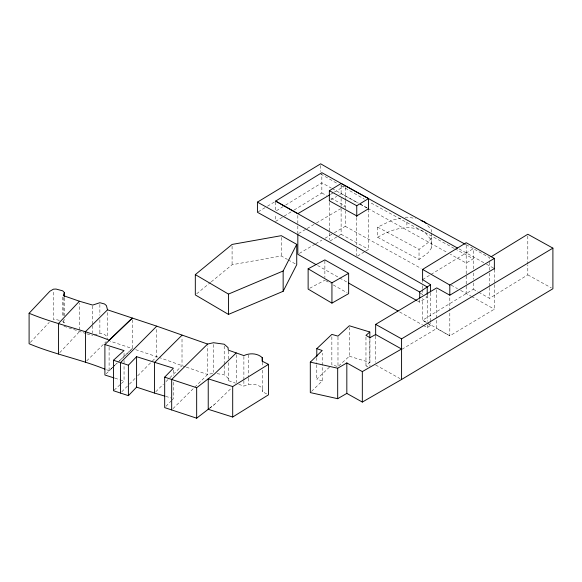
<?xml version="1.0" encoding="UTF-8"?>
<svg xmlns="http://www.w3.org/2000/svg" width="582" height="582" viewBox="0 0 582 582"><rect width="100%" height="100%" fill="white"/><g stroke="black" fill="none" stroke-linecap="round" stroke-linejoin="round"><path stroke-width="0.44" stroke-dasharray="2.91 2.18" d="M431.655 232.996L431.728 237.478L427.959 242.701L419.033 249.38L419.033 259.536L377.638 237.289L377.638 227.133L392.341 220.076L400.896 218.33M431.728 237.478L431.728 247.634L427.959 252.857L419.033 259.536M59.713 352.677L79.421 331.682L79.421 303.011M30.322 342.434L49.266 322.348M165.921 406.345L171.515 400.583M172.141 399.943L173.385 398.663L173.385 381.632M121.805 391.781L128.797 384.746M129.43 384.113L135.155 378.358M137.694 375.805L151.676 361.742M152.309 361.102L156.762 356.628L156.762 327.957M86.725 360.898L106.251 341.532M155.758 391.766L163.44 384.127M166.008 381.581L169.209 378.395M169.849 377.754L182.013 365.656L182.013 336.985M172.963 408.659L207.599 374.524L213.485 373.193M311.559 391.373L322.21 380.97L322.21 353.187M209.578 408.251L214.278 404.628L231.076 388.405M106.208 373.76L112.079 368.086M112.733 367.453L117.309 363.044M117.957 362.411L132.325 348.553L132.325 319.874M106.571 369.745L109.103 370.654L113.621 366.354M114.261 365.743L116.844 363.284M119.426 360.833L132.325 348.553L110.078 341.139M322.21 380.97L316.79 379.144L330.547 366.107M114.137 390.122L120.75 384.084M121.405 383.48L124.053 381.065L124.053 364.936M338.651 365.983L349.331 356.228L349.331 327.557M367.955 366.98L365.962 365.831L369.81 362.47L369.81 339.168M196.701 293.779L210.582 282.394M211.273 281.826L232.087 264.737L281.288 255.978L287.464 259.463M209.345 408.426L214.278 404.628M417.345 300.858L419.717 302.167L427.217 297.111L425.638 296.216M423.274 325.338L427.217 327.571L430.571 325.353L430.571 322.646M276.392 210.764L284.867 205.555M285.638 205.082L321.846 182.835L331.369 188.117M291.029 211.921L275.621 221.393L275.621 214.329M294.114 210.029L321.846 192.991L321.846 173.523M422.605 279.556L430.251 274.879M431.015 274.406L473.312 248.638L489.578 257.71L489.578 261.318M473.312 282.939L473.312 289.254L422.605 320.18L425.5 322.064M478.731 292.28L489.578 298.333L527.809 274.864L527.809 264.934M330.823 199.946L336.702 196.36M339.648 194.57L341.117 193.668L358.359 203.125M330.089 241.013L338.171 236.081M338.906 235.637L341.117 234.291L341.117 196.381M357.493 256.073L364.856 251.577M365.598 251.133L368.544 249.336L368.544 210.342M258.197 211.819L266.687 206.675M267.458 206.21L275.17 201.532M401.929 349.287L436.704 328.51L436.704 319.482M494.358 284.7L494.358 309.188L449.813 335.829L436.704 328.51M330.489 194.41L333.602 192.569M334.381 192.111L345.264 185.687M298.61 233.528L306.387 228.944M307.158 228.486L315.713 223.437M316.492 222.979L340.601 208.749M343.707 206.916L345.264 205.999L330.438 197.756M299.388 253.381L314.935 244.207M315.713 243.749L321.933 240.075M325.047 238.242L333.602 233.193M334.381 232.735L345.264 226.311L345.264 210.96M309.726 288.25L324.872 280.197M377.638 237.289C391.73 229.024 409.837 223.226 424.969 232.305L431.618 240.461L431.728 247.634M238.787 384.302L243.88 386.077C249.656 383.32 257.484 383.56 262.264 388.158L262.293 391.693L267.705 394.429M94.291 335.014L99.871 333.173L104.571 334.461L106.411 336.061L107.066 338.593M405.174 217.457L406.883 217.108L415.504 218.446M217.057 373.688L224.201 374.684L228.049 378.082L228.268 380.584L235.441 383.131M59.342 320.391L56.032 319.511L53.449 319.642L53.449 290.069M86.056 333.61L63.314 326.065M86.885 333.85L92.698 335.538M165.652 396.364L171.668 398.146M349.331 356.228L369.81 362.47M114.894 378.169L119.055 379.486M119.892 379.748L124.053 381.065M135.693 349.666L159.286 357.53M185.425 366.842L160.123 357.828M186.284 367.133L207.599 374.524L207.599 345.853M377.638 227.133L419.033 249.38M466.131 244.738L473.312 248.638L473.312 269.393M454.178 248.398L369.839 202.325M454.971 248.827L473.312 258.786L466.189 263.028L450.33 254.21M366.973 207.854L359.138 203.555L367.053 207.949M341.117 234.291L368.544 249.336M527.809 274.864L551.329 287.879M459.053 248.907L485.752 263.77M332.162 188.561L358.33 203.103M367.846 208.392L447.158 252.45M321.846 192.991L326.531 195.588M345.264 226.311L421.142 268.462M451.174 285.151L457.496 288.665M460.66 290.418L470.889 296.107M486.537 264.206L494.358 268.564M473.312 289.254L477.96 291.851M471.667 296.544L494.358 309.188M375.659 364.987L400.009 378.598M288.236 259.892L295.183 263.806M420.117 293.081L422.481 294.427M317.554 265.472L338.855 277.534M339.648 277.978L347.534 282.445M399.608 311.937L422.488 324.894M325.636 280.626L330.241 283.23M333.311 284.962L347.112 292.768M426.49 322.413L422.605 320.18L422.605 298.421M427.268 322.865L449.813 335.829L449.813 295.205M320.667 173.96L337.836 183.868M340.957 185.665L364.376 199.175M428.403 323.941L430.571 325.353M62.66 321.271L64.362 322.959L64.362 319.373M427.741 225.554L431.618 230.305L431.648 232.102M527.809 236.045L527.809 264.032M494.358 269.466L494.358 283.798M489.578 262.22L489.578 272.15M489.578 273.053L489.578 286.599M489.578 287.501L489.578 298.333M473.312 273.009L473.312 279.324M466.189 245.437L466.189 293.488M436.704 289.698L436.704 318.58M430.571 292.855L430.571 321.744M427.217 295.074L427.217 321.257M427.217 324.865L427.217 327.571M422.605 280.466L422.605 282.27M422.605 285.726L422.605 288.585M422.605 289.487L422.605 294.907M419.717 299.628L419.717 302.167M406.883 222.186L406.883 227.264M375.659 336.105L375.659 362.302M369.948 339.459L369.948 366.34M365.962 337.16L365.962 365.831M356.751 217.53L356.751 244.789M356.751 248.361L356.751 255.614M345.264 187.455L345.264 200.135M345.264 200.703L345.264 210.058M341.117 185.331L341.117 195.472M337.982 337.022L337.982 366.595L331.856 364.863L331.856 336.192M329.354 202.478L329.354 239.66M324.872 260.765L324.872 277.549M320.667 165.499L320.667 171.421M316.79 357.639L316.79 363.91M316.79 364.805L316.79 379.144M297.831 215.442L297.831 225.416M297.831 226.042L297.831 233.535M281.288 237.434L281.288 255.978M275.621 201.925L275.621 210.386M262.293 362.12L262.264 366.653M262.293 370.188L262.293 391.693M248.223 354.889L248.223 377.289M248.223 378.184L248.223 384.455M243.88 356.504L243.88 379.806M243.88 380.701L243.88 386.077M236.241 354.736L236.241 382.512M232.087 246.193L232.087 264.737M228.268 351.019L228.268 359.079M228.268 362.666L228.268 380.584M224.201 346.014L224.201 364.827M224.201 365.722L224.201 374.684M213.485 344.522L213.485 372.298M173.385 369.985L173.385 375.361M124.053 353.289L124.053 356.868M124.053 360.454L124.053 364.041M109.103 347.359L109.103 370.654M107.51 312.505L107.51 338.491M99.871 304.502L99.871 315.255M99.871 319.736L99.871 333.173M92.698 305.972L92.698 324.785M92.698 325.68L92.698 332.853M64.362 297.868L64.362 315.786M63.314 297.395L63.314 316.208M63.314 319.794L63.314 323.381M62.66 297.082L62.66 316.797"/><path stroke-width="0.87" d="M104.884 369.134C80.149 359.13 53.646 354.103 29.1 343.729L29.1 313.262L49.877 291.24L53.449 289.174L56.032 289.05L62.66 290.811L64.362 292.491L63.314 295.598L79.421 301.221L92.698 305.077L99.871 302.713L104.571 303.993L106.411 305.601L107.51 309.82L156.762 326.16L207.599 344.057L213.485 342.725L224.201 344.217L228.049 347.614L228.268 350.124L243.88 355.609C249.656 352.859 257.484 353.092 262.264 357.69L262.293 361.226L268.477 364.354L268.477 394.822L232.698 417.032L208.232 409.292L208.232 378.824L232.698 386.564L268.477 364.354M283.15 291.298L283.15 270.994L296.733 244.367L281.288 235.674L232.087 244.433L195.319 274.609L195.319 294.921L228.464 314.404L283.15 291.298L296.733 264.679L296.733 244.367M79.421 301.221L58.476 323.527L58.476 353.994M114.057 377.907L104.898 375.019L104.898 344.551L124.053 350.597L113.475 360.258L113.475 390.726L128.396 395.658L128.396 365.198L136.588 356.693L173.385 368.195L164.677 377.158L164.677 407.626L196.665 418.189L208.647 408.964M128.396 395.658L136.588 387.154L136.588 356.693M156.762 326.16L120.539 362.593L120.539 393.061M107.51 309.82L85.467 331.682L85.467 362.15M182.013 335.188L154.477 362.579L154.477 393.039L164.793 396.109M207.599 344.057L171.683 379.457L171.683 409.924M491.106 256.771L527.809 234.24L552.9 248.128L552.9 288.745L401.58 379.479L362.331 402.067L346.828 393.41L337.684 398.692L310.308 392.595L310.308 362.135L322.21 350.502L316.79 348.676L316.79 356.744M236.241 352.947L214.278 374.161L196.665 387.728L196.665 418.189M104.898 344.551L132.325 318.085L109.103 340.186C83.03 329.499 55.072 324.079 29.1 313.262M316.79 348.676L331.856 334.395L337.982 336.127L349.331 325.767L369.81 332.002L369.81 338.273M369.81 332.002L365.962 335.363L369.948 337.662L375.659 334.526L401.58 349.011L362.331 371.607L346.828 362.942L337.684 368.224L310.308 362.135M419.717 297.94L419.717 292.019L430.571 284.729L422.605 279.556M329.71 194.868L297.831 213.681L275.621 201.081L321.846 172.679L457.496 248.041M422.605 280.284L422.605 269.408L466.189 242.716L494.358 258.408L494.358 269.291M329.354 200.659L329.354 190.685L341.117 183.512L368.544 198.557L368.544 209.44M356.751 216.628L356.751 205.744L368.544 198.557M368.544 208.712L356.751 215.9L329.354 200.841M416.552 300.414L257.426 212.285L257.426 202.129L320.667 163.811L377.638 196.672L465.338 244.302M401.58 379.479L401.58 338.855L552.9 248.128M375.659 335.203L375.659 324.37L436.704 287.886L449.813 295.205L494.358 268.564M449.813 295.023L449.813 285.049L494.358 258.408M308.133 268.789L331.936 282.816L348.647 273.322L348.647 293.634L331.936 303.12L308.133 289.094L308.133 268.789L324.872 259.885L348.647 273.322M195.319 274.609L228.464 294.092L283.15 270.994M164.677 377.158L196.665 387.728M136.588 387.154L154.477 393.039M113.475 360.258L128.396 365.198M421.055 220.527L424.969 222.149L426.075 223.51M329.354 190.685L356.751 205.744M257.426 202.129L419.717 292.019M375.659 324.37L401.58 338.855M275.621 201.081L427.217 286.955L427.217 294.572M315.975 264.577L297.831 254.298L297.831 234.437M348.32 282.896L398.03 311.043M422.605 269.408L449.813 285.049M430.571 284.729L430.571 291.953M362.331 371.607L362.331 402.067M346.828 362.942L346.828 393.41M337.684 368.224L337.684 398.692M331.936 282.816L331.936 303.12M262.264 357.69L262.264 361.277M232.698 386.564L232.698 417.032M228.464 294.092L228.464 314.404M64.362 292.491L64.362 296.973"/></g></svg>
